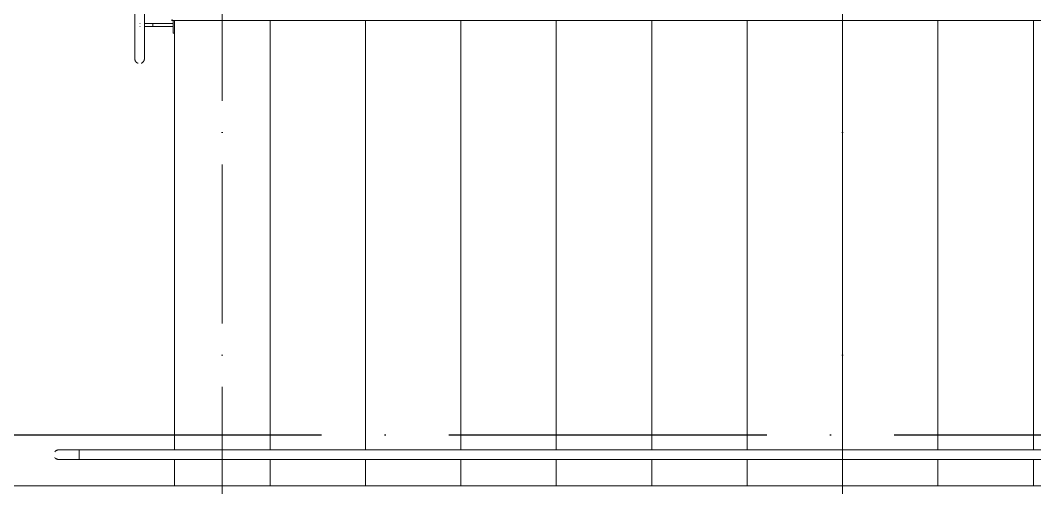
# Model space of a CAD drawing. Header units: millimetres. Extents: x -213536 to 1564669, y -45299 to 942238.
# Drawn here: x -208902 to -205713, y 184083 to 185553 of the extents above; entities that cross this region are included whole.
import ezdxf

# ---------------------------------------------------------------- set-up
doc = ezdxf.new("R2010")
doc.units = ezdxf.units.MM
doc.linetypes.add('02 Штрихпунктирная _10 мм_', pattern=[1400, 1000, -200, 0, -200])
doc.linetypes.add('50_200_ШТРИХ_1Т_ш5_п1_п1_', pattern=[700, 500, -100, 0, -100])
for name, color, linetype, lineweight in [('0-1', 7, 'Continuous', 5), ('0-2', 7, 'Continuous', 9), ('Контуры', 7, 'Continuous', 9), ('Линии подступенков', 7, 'Continuous', 9), ('Линии свеса', 7, 'Continuous', 9), ('Ограждение', 7, 'Continuous', 9), ('Оси-2', 7, '50_200_ШТРИХ_1Т_ш5_п1_п1_', 9), ('Стены-1', 7, 'Continuous', 13)]:
    doc.layers.add(name, color=color, linetype=linetype, lineweight=lineweight)
doc.layers.add('СТ-2_1', color=1, linetype='02 Штрихпунктирная _10 мм_', lineweight=90, true_color=0xff0000)
doc.layers.get('0-2').off()

# ---------------------------------------------------------------- blocks, each defined once
blk = doc.blocks.new('О_Элемент поручня_Маршевый_Труба_ГОСТ 8732-78 - О_Элемент поручня_Маршевый_Труба_ГОСТ 8732-78-V89-АИ2_02_План отделки стен 2-го этажа _Часть 2_')
at = {"layer": 'Ограждение'}
blk.add_line((-3926, -30), (-9.9, -30), dxfattribs=at)
at = {"layer": 'Ограждение', "flags": 128}
blk.add_lwpolyline([(-3923.9, -27.3), (-3924.7, -29), (-3925.5, -29.9), (-3926.4, -29.9), (-3927.2, -29), (-3928, -27.3)], dxfattribs=at)
blk = doc.blocks.new('Ограждение 31 - Ограждение 2-32976025-АИ2_02_План отделки стен 2-го этажа _Часть 2_')
at = {"layer": 'Ограждение'}
for p, q in [((-275, 56.9), (-275, -279.1)), ((-245, -279.1), (-245, 56.9)), ((-154.7, -203.1), (-218.6, -203.1)), ((-154.7, -203.1), (-218.6, -203.1)), ((-218.6, -213.1), (-154.7, -213.1)), ((-218.6, -213.1), (-154.7, -213.1)), ((-154.7, -233.9), (-154.7, -193.7)), ((-154.7, -233), (-154.7, -233.9)), ((-154.7, -233.9), (-154.7, -233)), ((-154.7, -233), (-154.7, -233.9)), ((-154.7, -233.9), (-150, -233.9)), ((-154.7, -233.9), (-150, -233.9))]:
    blk.add_line(p, q, dxfattribs=at)
at = {"layer": 'Ограждение', "flags": 128}
for points in [[(-259.6, -203.1), (-259.5, -203.1), (-259.4, -203.1), (-259.2, -203.1), (-259, -203.1), (-258.7, -203.1), (-258.3, -203.1), (-257.9, -203.1)], [(-257.9, -213.1), (-258.3, -213.1), (-258.7, -213.1), (-259, -213.1), (-259.2, -213.1), (-259.4, -213.1), (-259.5, -213.1), (-259.6, -213.1)], [(-218.6, -213.1), (-220.2, -213.1), (-221.9, -213.1), (-223.5, -213.1), (-225.1, -213.1), (-226.8, -213.1), (-228.4, -213.1), (-230, -213.1), (-231.5, -213.1), (-233.1, -213.1), (-234.6, -213.1), (-236.1, -213.1), (-237.6, -213.1), (-239, -213.1), (-240.4, -213.1), (-241.8, -213.1), (-243.1, -213.1), (-244.4, -213.1)], [(-218.6, -213.1), (-220.2, -213.1), (-221.9, -213.1), (-223.5, -213.1), (-225.1, -213.1), (-226.8, -213.1), (-228.4, -213.1), (-230, -213.1), (-231.5, -213.1), (-233.1, -213.1), (-234.6, -213.1), (-236.1, -213.1), (-237.6, -213.1), (-239, -213.1), (-240.4, -213.1), (-241.8, -213.1), (-243.1, -213.1), (-244.4, -213.1)], [(-244.3, -203.1), (-243, -203.1), (-241.7, -203.1), (-240.3, -203.1), (-238.9, -203.1), (-237.5, -203.1), (-236, -203.1), (-234.5, -203.1), (-233, -203.1), (-231.4, -203.1), (-229.8, -203.1), (-228.2, -203.1), (-226.6, -203.1), (-225, -203.1), (-223.4, -203.1), (-221.7, -203.1), (-220.1, -203.1), (-218.6, -203.1)], [(-244.3, -203.1), (-243, -203.1), (-241.7, -203.1), (-240.3, -203.1), (-238.9, -203.1), (-237.5, -203.1), (-236, -203.1), (-234.5, -203.1), (-233, -203.1), (-231.4, -203.1), (-229.8, -203.1), (-228.2, -203.1), (-226.6, -203.1), (-225, -203.1), (-223.4, -203.1), (-221.7, -203.1), (-220.1, -203.1), (-218.6, -203.1)], [(-275, -314.1), (-275, -314.1), (-275, -314), (-275, -313.9), (-275, -313.7), (-275, -313.4), (-275, -313.1), (-275, -312.8), (-275, -312.3), (-275, -311.9), (-275, -311.4), (-275, -310.8), (-275, -310.2), (-275, -309.5), (-275, -308.8), (-275, -308), (-275, -307.2), (-275, -306.3), (-275, -305.4), (-275, -304.5), (-275, -303.5), (-275, -302.5), (-275, -301.4), (-275, -300.3), (-275, -299.2), (-275, -298), (-275, -296.8), (-275, -295.6), (-275, -294.4), (-275, -293.1), (-275, -291.8), (-275, -290.5), (-275, -289.1), (-275, -287.8), (-275, -286.4), (-275, -285.1), (-275, -283.7), (-275, -282.3), (-275, -280.9), (-275, -279.5), (-275, -279.1)], [(-275, -279.1), (-275, -280.5), (-275, -281.9), (-275, -283.3), (-275, -284.7), (-275, -286.1), (-275, -287.4), (-275, -288.8), (-275, -290.1), (-275, -291.4), (-275, -292.7), (-275, -294), (-275, -295.3), (-275, -296.5), (-275, -297.7), (-275, -298.9), (-275, -300), (-275, -301.1), (-275, -302.2), (-275, -303.2), (-275, -304.2), (-275, -305.2), (-275, -306.1), (-275, -307), (-275, -307.8), (-275, -308.6), (-275, -309.3), (-275, -310), (-275, -310.6), (-275, -311.2), (-275, -311.7), (-275, -312.2), (-275, -312.6), (-275, -313), (-275, -313.3), (-275, -313.6), (-275, -313.8), (-275, -314), (-275, -314.1), (-275, -314.1)], [(-245, -279.1), (-245, -280.5), (-245, -281.9), (-245, -283.3), (-245, -284.7), (-245, -286.1), (-245, -287.4), (-245, -288.8), (-245, -290.1), (-245, -291.4), (-245, -292.7), (-245, -294), (-245, -295.3), (-245, -296.5), (-245, -297.7), (-245, -298.9), (-245, -300)], [(-245, -314.1), (-245, -314.1), (-245, -314), (-245, -313.9), (-245, -313.7), (-245, -313.4), (-245, -313.1), (-245, -312.8), (-245, -312.3), (-245, -311.9), (-245, -311.4), (-245, -310.8), (-245, -310.2), (-245, -309.5), (-245, -308.8), (-245, -308), (-245, -307.2), (-245, -306.3), (-245, -305.4), (-245, -304.5), (-245, -303.5), (-245, -302.5), (-245, -301.4), (-245, -300.3), (-245, -299.2), (-245, -298), (-245, -296.8), (-245, -295.6), (-245, -294.4), (-245, -293.1), (-245, -291.8), (-245, -290.5), (-245, -289.1), (-245, -287.8), (-245, -286.4), (-245, -285.1), (-245, -283.7), (-245, -282.3), (-245, -280.9), (-245, -279.5), (-245, -279.1)], [(-264.7, -328.4), (-265.2, -328.2), (-265.8, -327.9), (-266.4, -327.7), (-266.9, -327.4), (-267.4, -327.1), (-267.9, -326.8), (-268.4, -326.5), (-268.9, -326.1), (-269.4, -325.8), (-269.9, -325.4), (-270.3, -325), (-270.7, -324.6), (-271.1, -324.1), (-271.5, -323.7), (-271.9, -323.2), (-272.3, -322.7), (-272.6, -322.2), (-272.9, -321.7), (-273.2, -321.2), (-273.5, -320.6), (-273.7, -320.1), (-273.9, -319.5), (-274.2, -319), (-274.3, -318.4), (-274.5, -317.8), (-274.6, -317.3), (-274.7, -316.7), (-274.8, -316.1), (-274.9, -315.5), (-274.9, -314.9), (-275, -314.3), (-275, -314.1)], [(-245, -314.1), (-245, -314.7), (-245, -315.3), (-245.1, -315.9), (-245.2, -316.5), (-245.3, -317.1), (-245.4, -317.7), (-245.5, -318.3), (-245.7, -318.8), (-245.9, -319.4), (-246.1, -320), (-246.4, -320.5), (-246.7, -321), (-246.9, -321.6), (-247.3, -322.1), (-247.6, -322.6), (-247.9, -323.1), (-248.3, -323.5), (-248.7, -324), (-249.1, -324.4), (-249.5, -324.9), (-250, -325.3), (-250.4, -325.7), (-250.9, -326), (-251.4, -326.4), (-251.9, -326.7), (-252.4, -327), (-252.9, -327.3), (-253.4, -327.6), (-254, -327.9), (-254.5, -328.1), (-255.1, -328.3)], [(-245, -304.2), (-245, -305.2), (-245, -306.1), (-245, -307), (-245, -307.8), (-245, -308.6), (-245, -309.3), (-245, -310), (-245, -310.6), (-245, -311.2), (-245, -311.7), (-245, -312.2), (-245, -312.6), (-245, -313), (-245, -313.3), (-245, -313.6), (-245, -313.8), (-245, -314), (-245, -314.1), (-245, -314.1)]]:
    blk.add_lwpolyline(points, dxfattribs=at)
at = {"layer": 'Ограждение'}
for points in [[(-218.6, -203.2), (-218.6, -203.1), (-218.6, -203.1), (-218.6, -203.2)], [(-218.6, -208.1), (-218.6, -207.6), (-218.6, -206.4), (-218.6, -204.9), (-218.6, -203.7), (-218.6, -203.1), (-218.6, -203.1), (-218.6, -203.2)], [(-218.6, -213.1), (-218.6, -213), (-218.6, -212.6), (-218.6, -211.4), (-218.6, -209.9), (-218.6, -208.7), (-218.6, -208.1)]]:
    blk.add_open_spline(points, degree=3, dxfattribs=at)
blk = doc.blocks.new('О_Общий_Элемент поручня_Площадочный_Двухуровневый_С подрезкой_ГОСТ 8732-78 - О_Общий_Элемент поручня_Площадочный_Двухуровневый_С подрезкой_ГОСТ 8732-78-31370358-АИ2_02_План отделки стен 2-го этажа _Часть 2_')
at = {"layer": 'Ограждение'}
for p, q in [((20, 40), (0, 40)), ((0, 10), (20, 10))]:
    blk.add_line(p, q, dxfattribs=at)
at = {"layer": 'Ограждение', "flags": 128}
for points in [[(20, 40), (21.8, 40), (23.6, 40), (25.4, 40), (27.2, 40), (28.9, 40), (30.7, 40), (32.4, 40), (34.2, 40), (35.9, 40), (37.5, 40), (39.2, 40), (40.8, 40), (42.4, 40), (43.9, 40), (45.4, 40), (46.9, 40), (48.3, 40), (49.7, 40), (51, 40), (52.3, 40), (53.5, 40), (54.7, 40), (55.8, 40), (56.9, 40), (57.9, 40), (58.8, 40), (59.7, 40), (60.5, 40), (61.3, 40), (61.9, 40), (62.6, 40), (63.1, 40), (63.6, 40), (64, 40), (64.3, 40), (64.6, 40), (64.8, 40), (64.9, 40), (65, 40), (65, 40)], [(65, 40), (65, 40), (64.9, 40), (64.7, 40), (64.4, 40), (64.1, 40), (63.7, 40), (63.2, 40), (62.7, 40), (62.1, 40), (61.4, 40), (60.7, 40), (59.9, 40), (59.1, 40), (58.1, 40), (57.1, 40), (56.1, 40), (55, 40), (53.8, 40), (52.6, 40), (51.4, 40), (50, 40), (48.7, 40), (47.3, 40), (45.8, 40), (44.3, 40), (42.8, 40), (41.2, 40), (39.6, 40), (38, 40), (36.3, 40), (34.6, 40), (32.9, 40), (31.2, 40), (29.4, 40), (27.6, 40), (25.9, 40), (24.1, 40), (22.3, 40), (20.5, 40), (20, 40)], [(65, 40), (65.6, 40), (66.2, 40), (66.8, 39.9), (67.4, 39.8), (68, 39.7), (68.6, 39.6), (69.1, 39.4), (69.7, 39.2), (70.3, 39), (70.8, 38.8), (71.4, 38.6), (71.9, 38.3), (72.5, 38), (73, 37.7), (73.5, 37.4), (74, 37), (74.4, 36.7), (74.9, 36.3)], [(76.2, 35), (76.6, 34.6), (76.9, 34.1), (77.3, 33.6)], [(20, 10), (21.8, 10), (23.6, 10), (25.4, 10), (27.2, 10), (28.9, 10), (30.7, 10), (32.4, 10), (34.2, 10), (35.9, 10), (37.5, 10), (39.2, 10), (40.8, 10), (42.4, 10), (43.9, 10), (45.4, 10), (46.9, 10), (48.3, 10), (49.7, 10), (51, 10), (52.3, 10), (53.5, 10), (54.7, 10), (55.8, 10), (56.9, 10), (57.9, 10), (58.8, 10), (59.7, 10), (60.5, 10), (61.3, 10), (61.9, 10), (62.6, 10), (63.1, 10), (63.6, 10), (64, 10), (64.3, 10), (64.6, 10), (64.8, 10), (64.9, 10), (65, 10), (65, 10)], [(65, 10), (65, 10), (64.9, 10), (64.7, 10), (64.4, 10), (64.1, 10), (63.7, 10), (63.2, 10), (62.7, 10), (62.1, 10), (61.4, 10), (60.7, 10), (59.9, 10), (59.1, 10), (58.1, 10), (57.1, 10), (56.1, 10), (55, 10), (53.8, 10), (52.6, 10), (51.4, 10), (50, 10), (48.7, 10), (47.3, 10), (45.8, 10), (44.3, 10), (42.8, 10), (41.2, 10), (39.6, 10), (38, 10), (36.3, 10), (34.6, 10), (32.9, 10), (31.2, 10), (29.4, 10), (27.6, 10), (25.9, 10), (24.1, 10), (22.3, 10), (20.5, 10)], [(77.4, 16.5), (77, 16), (76.7, 15.6), (76.3, 15.1), (75.9, 14.7), (75.5, 14.2), (75, 13.8), (74.6, 13.4), (74.1, 13.1), (73.6, 12.7), (73.1, 12.4), (72.6, 12.1), (72.1, 11.8), (71.5, 11.5), (71, 11.2), (70.4, 11), (69.9, 10.8), (69.3, 10.6), (68.7, 10.5), (68.1, 10.3), (67.5, 10.2), (67, 10.1), (66.4, 10.1), (65.8, 10), (65.2, 10), (65, 10)]]:
    blk.add_lwpolyline(points, dxfattribs=at)
blk = doc.blocks.new('О_Элемент поручня_Пристенный_Труба_ГОСТ 8732-78 - О_Элемент поручня_Пристенный_Труба_ГОСТ 8732-78-V251-АИ2_02_План отделки стен 2-го этажа _Часть 2_')
at = {"layer": 'Ограждение'}
for p, q in [((300, 30), (-4500, 30)), ((-4500, 30), (-4500, 17)), ((-4500, 15), (-4500, 0)), ((-4500, 0), (300, 0))]:
    blk.add_line(p, q, dxfattribs=at)
blk = doc.blocks.new('0125-Р-ОО-Ш2-АР-о_23_10_2024_rvt-1-АИ2_02_План отделки стен 2-го этажа _Часть 2_')
at = {"layer": 'Контуры'}
for p, q in [((2200, 274.9), (2200, 1625.1)), ((2200, 162), (2200, 244.9))]:
    blk.add_line(p, q, dxfattribs=at)
at = {"layer": 'Линии подступенков'}
for p, q in [((2500, 274.9), (2500, 1625.1)), ((2800, 274.9), (2800, 1625.2)), ((3100, 274.9), (3100, 1625.2)), ((3400, 274.9), (3400, 1625.2)), ((3700, 274.9), (3700, 1625.2)), ((4000, 274.9), (4000, 1625.2)), ((4300, 274.9), (4300, 1625.3)), ((4600, 274.9), (4600, 1625.3)), ((4900, 274.9), (4900, 1625)), ((2500, 162), (2500, 244.9)), ((2800, 162), (2800, 244.9)), ((3100, 162), (3100, 244.9)), ((3400, 162), (3400, 244.9)), ((3700, 162), (3700, 244.9)), ((4000, 162), (4000, 244.9)), ((4300, 162), (4300, 244.9)), ((4600, 162), (4600, 244.9)), ((4900, 162), (4900, 244.9))]:
    blk.add_line(p, q, dxfattribs=at)
at = {"layer": 'Линии свеса'}
for p, q in [((2500, 274.9), (2500, 1625.1)), ((2800, 274.9), (2800, 1625.2)), ((3100, 274.9), (3100, 1625.2)), ((3400, 274.9), (3400, 1625.2)), ((3700, 274.9), (3700, 1625.2)), ((4000, 274.9), (4000, 1625.2)), ((4300, 274.9), (4300, 1625.3)), ((4600, 274.9), (4600, 1625.3)), ((4900, 274.9), (4900, 1625)), ((2500, 162), (2500, 244.9)), ((2800, 162), (2800, 244.9)), ((3100, 162), (3100, 244.9)), ((3400, 162), (3400, 244.9)), ((3700, 162), (3700, 244.9)), ((4000, 162), (4000, 244.9)), ((4300, 162), (4300, 244.9)), ((4600, 162), (4600, 244.9)), ((4900, 162), (4900, 244.9))]:
    blk.add_line(p, q, dxfattribs=at)
at = {"layer": '0-2'}
for name, p in [('Ограждение 31 - Ограждение 2-32976025-АИ2_02_План отделки стен 2-го этажа _Часть 2_', (2350, 1819)), ('О_Элемент поручня_Маршевый_Труба_ГОСТ 8732-78 - О_Элемент поручня_Маршевый_Труба_ГОСТ 8732-78-V89-АИ2_02_План отделки стен 2-го этажа _Часть 2_', (6118.4, 1655)), ('О_Элемент поручня_Пристенный_Труба_ГОСТ 8732-78 - О_Элемент поручня_Пристенный_Труба_ГОСТ 8732-78-V251-АИ2_02_План отделки стен 2-го этажа _Часть 2_', (6400.5, 244.9))]:
    blk.add_blockref(name, p, dxfattribs=at)
at = {"layer": '0-2', "rotation": 180}
blk.add_blockref('О_Общий_Элемент поручня_Площадочный_Двухуровневый_С подрезкой_ГОСТ 8732-78 - О_Общий_Элемент поручня_Площадочный_Двухуровневый_С подрезкой_ГОСТ 8732-78-31370358-АИ2_02_План отделки стен 2-го этажа _Часть 2_', (1900.5, 284.9), dxfattribs=at)
blk = doc.blocks.new('Оси1')
at = {"layer": 'Оси-2'}
for p, q in [((208595.6, 264395.4), (208595.6, 210594.5)), ((210545.6, 264395.4), (210545.6, 210594.5))]:
    blk.add_line(p, q, dxfattribs=at)

msp = doc.modelspace()

# ---------------------------------------------------------------- linework, layer by layer
at = {"layer": 'СТ-2_1', "lineweight": 25}
msp.add_line((-210355, 184249.3), (-203079, 184249.3), dxfattribs=at)
at = {"layer": 'Стены-1'}
msp.add_line((-202979, 184089.3), (-210455, 184089.3), dxfattribs=at)

# ---------------------------------------------------------------- block references
at = {"color": 2, "lineweight": 30}
msp.add_blockref('Оси1', (-416862.6, -28888), dxfattribs=at)
at = {"layer": '0-1'}
msp.add_blockref('0125-Р-ОО-Ш2-АР-о_23_10_2024_rvt-1-АИ2_02_План отделки стен 2-го этажа _Часть 2_', (-210617, 183927.3), dxfattribs=at)

doc.saveas('drawing.dxf')
